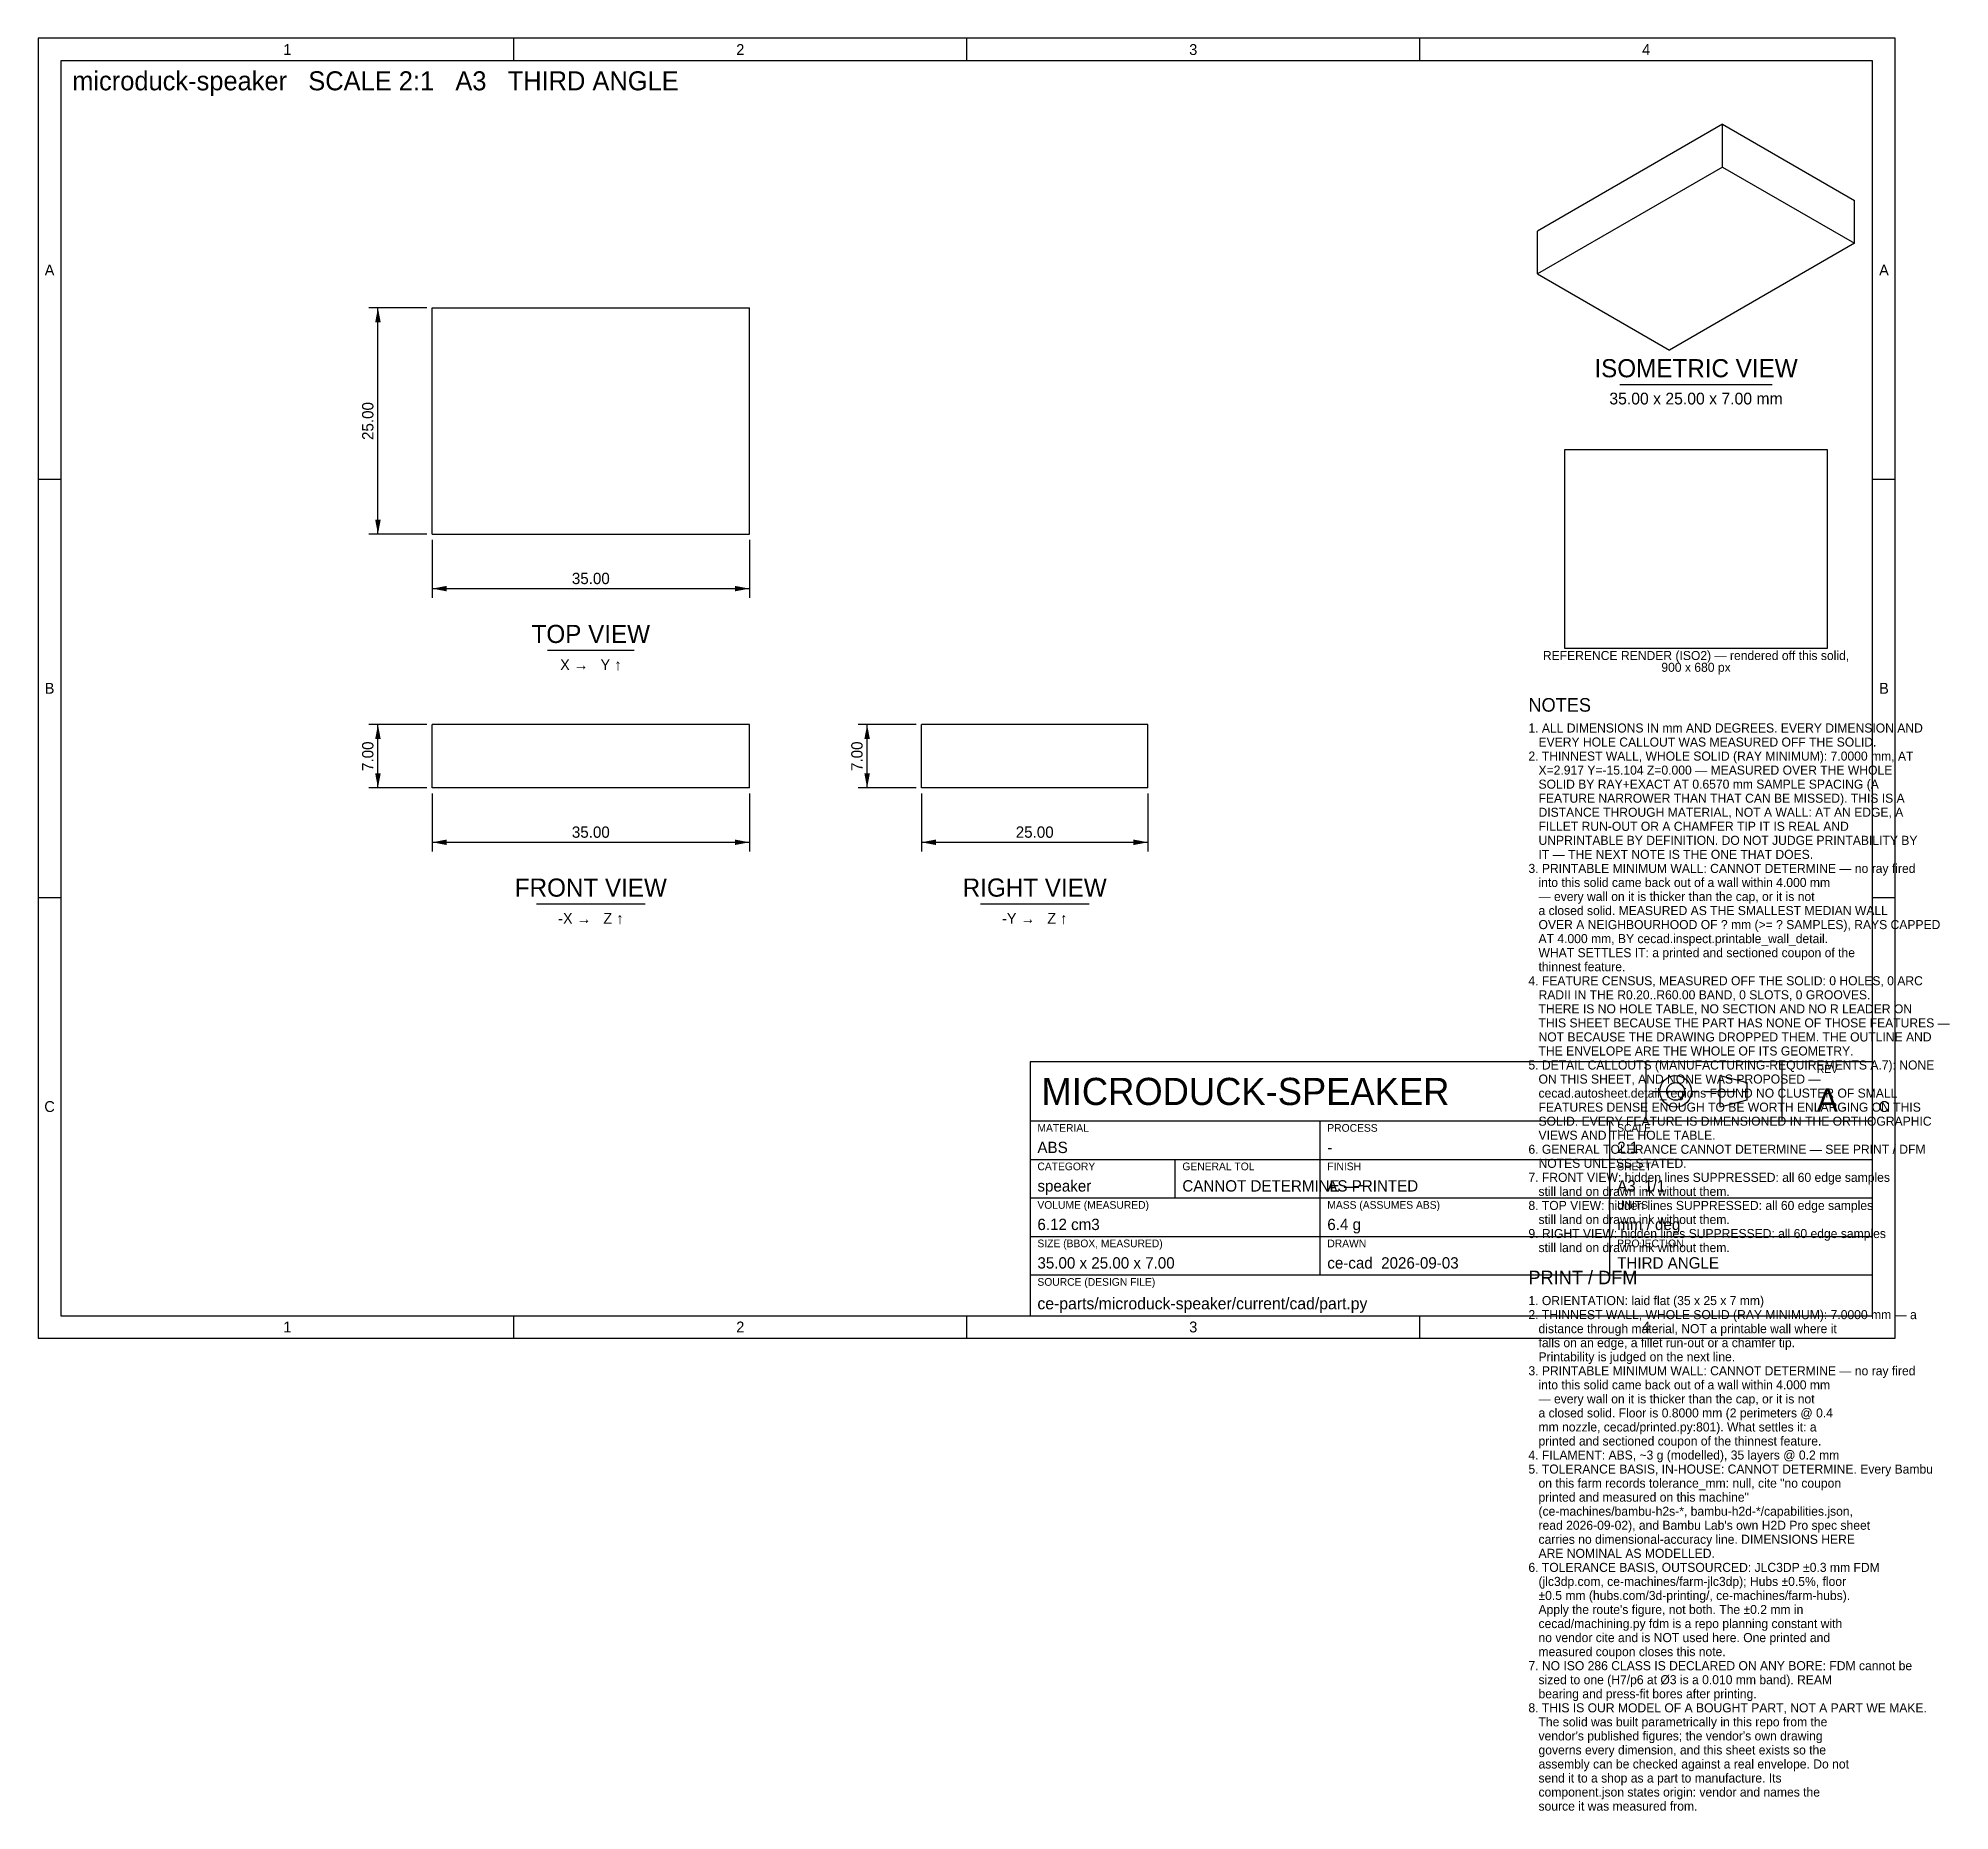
# Model space of a CAD drawing. Header units: millimetres. Extents: x 5 to 427, y -99 to 292.
import ezdxf
from ezdxf.enums import TextEntityAlignment as Align

# ---------------------------------------------------------------- set-up
doc = ezdxf.new("R2010")
doc.units = ezdxf.units.MM
doc.linetypes.add('CENTER', pattern=[11.2, 7, -1.4, 1.4, -1.4])
for name, color, linetype in [('CENTER', 4, 'CENTER'), ('DIM', 3, 'CONTINUOUS'), ('FRAME', 7, 'CONTINUOUS'), ('TEXT', 3, 'CONTINUOUS'), ('TITLE', 7, 'CONTINUOUS'), ('VISIBLE', 7, 'CONTINUOUS')]:
    doc.layers.add(name, color=color, linetype=linetype)

msp = doc.modelspace()

# ---------------------------------------------------------------- linework, layer by layer
at = {"layer": 'CENTER'}
msp.add_line((361.5, 59.5), (383.75, 59.5), dxfattribs=at)
at = {"layer": 'DIM'}
for p, q in [((90.8, 232.5), (78, 232.5)), ((80, 182.5), (80, 232.5)), ((90.8, 182.5), (78, 182.5)), ((92, 181.3), (92, 168.5)), ((162, 181.3), (162, 168.5)), ((92, 170.5), (162, 170.5)), ((90.8, 140.5), (78, 140.5)), ((80, 126.5), (80, 140.5)), ((198.8, 140.5), (186, 140.5)), ((188, 126.5), (188, 140.5)), ((90.8, 126.5), (78, 126.5)), ((92, 125.3), (92, 112.5)), ((162, 125.3), (162, 112.5)), ((198.8, 126.5), (186, 126.5)), ((200, 125.3), (200, 112.5)), ((250, 125.3), (250, 112.5)), ((92, 114.5), (162, 114.5)), ((200, 114.5), (250, 114.5))]:
    msp.add_line(p, q, dxfattribs=at)
for points in [[(80, 232.5), (79.392, 229.3), (80.608, 229.3)], [(80, 182.5), (80.608, 185.7), (79.392, 185.7)], [(92, 170.5), (95.2, 169.892), (95.2, 171.108)], [(162, 170.5), (158.8, 171.108), (158.8, 169.892)], [(80, 140.5), (79.392, 137.3), (80.608, 137.3)], [(188, 140.5), (187.392, 137.3), (188.608, 137.3)], [(80, 126.5), (80.608, 129.7), (79.392, 129.7)], [(188, 126.5), (188.608, 129.7), (187.392, 129.7)], [(92, 114.5), (95.2, 113.892), (95.2, 115.108)], [(162, 114.5), (158.8, 115.108), (158.8, 113.892)], [(200, 114.5), (203.2, 113.892), (203.2, 115.108)], [(250, 114.5), (246.8, 115.108), (246.8, 113.892)]]:
    msp.add_solid(points, dxfattribs=at)
at = {"layer": 'FRAME'}
for p, q in [((410, 287), (10, 287)), ((10, 287), (10, 10)), ((410, 10), (410, 287)), ((410, 66), (224, 66)), ((224, 66), (224, 10)), ((410, 10), (410, 66)), ((10, 10), (410, 10)), ((224, 10), (410, 10))]:
    msp.add_line(p, q, dxfattribs=at)
at = {"layer": 'TEXT'}
for p, q in [((354.2, 215.555427), (387.8, 215.555427)), ((117.4, 156.9), (136.6, 156.9)), ((115, 100.9), (139, 100.9)), ((213, 100.9), (237, 100.9))]:
    msp.add_line(p, q, dxfattribs=at)
at = {"layer": 'TITLE'}
for p, q in [((415, 292), (5, 292)), ((5, 292), (5, 5)), ((110, 287), (110, 292)), ((210, 287), (210, 292)), ((310, 287), (310, 292)), ((415, 5), (415, 292)), ((400, 201.155427), (342, 201.155427)), ((342, 201.155427), (342, 157.333205)), ((400, 157.333205), (400, 201.155427)), ((5, 194.666667), (10, 194.666667)), ((410, 194.666667), (415, 194.666667)), ((342, 157.333205), (400, 157.333205)), ((5, 102.333333), (10, 102.333333)), ((410, 102.333333), (415, 102.333333)), ((360, 53), (360, 66)), ((390, 53), (390, 66)), ((376.3, 56), (376.3, 63)), ((376.3, 63), (382.25, 61.46)), ((382.25, 61.46), (382.25, 57.54)), ((382.25, 57.54), (376.3, 56)), ((224, 53), (410, 53)), ((288, 19), (288, 53)), ((352, 19), (352, 53)), ((224, 44.5), (410, 44.5)), ((256, 36), (256, 44.5)), ((224, 36), (410, 36)), ((224, 27.5), (410, 27.5)), ((224, 19), (410, 19)), ((110, 5), (110, 10)), ((210, 5), (210, 10)), ((310, 5), (310, 10)), ((5, 5), (415, 5))]:
    msp.add_line(p, q, dxfattribs=at)
for radius in [3.5, 1.96]:
    msp.add_circle((366.5, 59.5), radius, dxfattribs=at)
at = {"layer": 'VISIBLE'}
for p, q in [((376.833333, 273), (336, 249.424864)), ((376.833333, 263.569946), (376.833333, 273)), ((376.833333, 273), (406, 256.160617)), ((376.833333, 263.569946), (336, 239.99481)), ((376.833333, 263.569946), (406, 246.730563)), ((406, 246.730563), (406, 256.160617)), ((336, 239.99481), (336, 249.424864)), ((406, 246.730563), (365.166667, 223.155427)), ((336, 239.99481), (365.166667, 223.155427)), ((92, 182.5), (92, 232.5)), ((92, 232.5), (162, 232.5)), ((162, 182.5), (162, 232.5)), ((400, 201.155427), (342, 201.155427)), ((342, 201.155427), (342, 157.333205)), ((400, 157.333205), (400, 201.155427)), ((92, 182.5), (162, 182.5)), ((342, 157.333205), (400, 157.333205)), ((92, 126.5), (92, 140.5)), ((162, 140.5), (92, 140.5)), ((162, 126.5), (162, 140.5)), ((250, 140.5), (200, 140.5)), ((200, 126.5), (200, 140.5)), ((250, 126.5), (250, 140.5)), ((162, 126.5), (92, 126.5)), ((250, 126.5), (200, 126.5))]:
    msp.add_line(p, q, dxfattribs=at)

# ---------------------------------------------------------------- texts
at = {"layer": 'TEXT'}
for s, height, p in [('microduck-speaker   SCALE 2:1   A3   THIRD ANGLE', 4.2, (12.5, 280.5)), ('NOTES', 3, (334, 143.333205)), ('1. ALL DIMENSIONS IN mm AND DEGREES. EVERY DIMENSION AND', 2, (334, 138.733205)), ('   EVERY HOLE CALLOUT WAS MEASURED OFF THE SOLID.', 2, (334, 135.633205)), ('2. THINNEST WALL, WHOLE SOLID (RAY MINIMUM): 7.0000 mm, AT', 2, (334, 132.533205)), ('   X=2.917 Y=-15.104 Z=0.000 — MEASURED OVER THE WHOLE', 2, (334, 129.433205)), ('   SOLID BY RAY+EXACT AT 0.6570 mm SAMPLE SPACING (A', 2, (334, 126.333205)), ('   FEATURE NARROWER THAN THAT CAN BE MISSED). THIS IS A', 2, (334, 123.233205)), ('   DISTANCE THROUGH MATERIAL, NOT A WALL: AT AN EDGE, A', 2, (334, 120.133205)), ('   FILLET RUN-OUT OR A CHAMFER TIP IT IS REAL AND', 2, (334, 117.033205)), ('   UNPRINTABLE BY DEFINITION. DO NOT JUDGE PRINTABILITY BY', 2, (334, 113.933205)), ('3. PRINTABLE MINIMUM WALL: CANNOT DETERMINE — no ray fired', 2, (334, 107.733205)), ('   IT — THE NEXT NOTE IS THE ONE THAT DOES.', 2, (334, 110.833205)), ('   into this solid came back out of a wall within 4.000 mm', 2, (334, 104.633205)), ('   — every wall on it is thicker than the cap, or it is not', 2, (334, 101.533205)), ('   a closed solid. MEASURED AS THE SMALLEST MEDIAN WALL', 2, (334, 98.433205)), ('   OVER A NEIGHBOURHOOD OF ? mm (>= ? SAMPLES), RAYS CAPPED', 2, (334, 95.333205)), ('   AT 4.000 mm, BY cecad.inspect.printable_wall_detail.', 2, (334, 92.233205)), ('   WHAT SETTLES IT: a printed and sectioned coupon of the', 2, (334, 89.133205)), ('4. FEATURE CENSUS, MEASURED OFF THE SOLID: 0 HOLES, 0 ARC', 2, (334, 82.933205)), ('   thinnest feature.', 2, (334, 86.033205)), ('   RADII IN THE R0.20..R60.00 BAND, 0 SLOTS, 0 GROOVES.', 2, (334, 79.833205)), ('   THERE IS NO HOLE TABLE, NO SECTION AND NO R LEADER ON', 2, (334, 76.733205)), ('   THIS SHEET BECAUSE THE PART HAS NONE OF THOSE FEATURES —', 2, (334, 73.633205)), ('   NOT BECAUSE THE DRAWING DROPPED THEM. THE OUTLINE AND', 2, (334, 70.533205)), ('   THE ENVELOPE ARE THE WHOLE OF ITS GEOMETRY.', 2, (334, 67.433205)), ('5. DETAIL CALLOUTS (MANUFACTURING-REQUIREMENTS A.7): NONE', 2, (334, 64.333205)), ('   cecad.autosheet.detail_regions FOUND NO CLUSTER OF SMALL', 2, (334, 58.133205)), ('   ON THIS SHEET, AND NONE WAS PROPOSED —', 2, (334, 61.233205)), ('   FEATURES DENSE ENOUGH TO BE WORTH ENLARGING ON THIS', 2, (334, 55.033205)), ('   VIEWS AND THE HOLE TABLE.', 2, (334, 48.833205)), ('   SOLID. EVERY FEATURE IS DIMENSIONED IN THE ORTHOGRAPHIC', 2, (334, 51.933205)), ('ABS', 2.5, (225.6, 45.9)), ('-', 2.5, (289.6, 45.9)), ('6. GENERAL TOLERANCE CANNOT DETERMINE — SEE PRINT / DFM', 2, (334, 45.733205)), ('2:1', 2.5, (353.6, 45.9)), ('   NOTES UNLESS STATED.', 2, (334, 42.633205)), ('speaker', 2.5, (225.6, 37.4)), ('CANNOT DETERMINE —~', 2.5, (257.6, 37.4)), ('AS PRINTED', 2.5, (289.6, 37.4)), ('7. FRONT VIEW: hidden lines SUPPRESSED: all 60 edge samples', 2, (334, 39.533205)), ('   still land on drawn ink without them.', 2, (334, 36.433205)), ('A3  1/1', 2.5, (353.6, 37.4)), ('8. TOP VIEW: hidden lines SUPPRESSED: all 60 edge samples', 2, (334, 33.333205)), ('6.12 cm3', 2.5, (225.6, 28.9)), ('6.4 g', 2.5, (289.6, 28.9)), ('   still land on drawn ink without them.', 2, (334, 30.233205)), ('mm / deg', 2.5, (353.6, 28.9)), ('9. RIGHT VIEW: hidden lines SUPPRESSED: all 60 edge samples', 2, (334, 27.133205)), ('   still land on drawn ink without them.', 2, (334, 24.033205)), ('35.00 x 25.00 x 7.00', 2.5, (225.6, 20.4)), ('ce-cad  2026-09-03', 2.5, (289.6, 20.4)), ('THIRD ANGLE', 2.5, (353.6, 20.4)), ('PRINT / DFM', 3, (334, 16.933205)), ('ce-parts/microduck-speaker/current/cad/part.py', 2.6, (225.6, 11.4)), ('1. ORIENTATION: laid flat (35 x 25 x 7 mm)', 2, (334, 12.333205)), ('2. THINNEST WALL, WHOLE SOLID (RAY MINIMUM): 7.0000 mm — a', 2, (334, 9.233205)), ('   falls on an edge, a fillet run-out or a chamfer tip.', 2, (334, 3.033205)), ('   distance through material, NOT a printable wall where it', 2, (334, 6.133205)), ('   Printability is judged on the next line.', 2, (334, -0.066795)), ('3. PRINTABLE MINIMUM WALL: CANNOT DETERMINE — no ray fired', 2, (334, -3.166795)), ('   into this solid came back out of a wall within 4.000 mm', 2, (334, -6.266795)), ('   — every wall on it is thicker than the cap, or it is not', 2, (334, -9.366795)), ('   a closed solid. Floor is 0.8000 mm (2 perimeters @ 0.4', 2, (334, -12.466795)), ('   printed and sectioned coupon of the thinnest feature.', 2, (334, -18.666795)), ('   mm nozzle, cecad/printed.py:801). What settles it: a', 2, (334, -15.566795)), ('4. FILAMENT: ABS, ~3 g (modelled), 35 layers @ 0.2 mm', 2, (334, -21.766795)), ('5. TOLERANCE BASIS, IN-HOUSE: CANNOT DETERMINE. Every Bambu', 2, (334, -24.866795)), ('   on this farm records tolerance_mm: null, cite "no coupon', 2, (334, -27.966795)), ('   printed and measured on this machine"', 2, (334, -31.066795)), ('   (ce-machines/bambu-h2s-*, bambu-h2d-*/capabilities.json,', 2, (334, -34.166795)), ("   read 2026-09-02), and Bambu Lab's own H2D Pro spec sheet", 2, (334, -37.266795)), ('   ARE NOMINAL AS MODELLED.', 2, (334, -43.466795)), ('   carries no dimensional-accuracy line. DIMENSIONS HERE', 2, (334, -40.366795)), ('6. TOLERANCE BASIS, OUTSOURCED: JLC3DP ±0.3 mm FDM', 2, (334, -46.566795)), ('   (jlc3dp.com, ce-machines/farm-jlc3dp); Hubs ±0.5%, floor', 2, (334, -49.666795)), ("   Apply the route's figure, not both. The ±0.2 mm in", 2, (334, -55.866795)), ('   ±0.5 mm (hubs.com/3d-printing/, ce-machines/farm-hubs).', 2, (334, -52.766795)), ('   cecad/machining.py fdm is a repo planning constant with', 2, (334, -58.966795)), ('   no vendor cite and is NOT used here. One printed and', 2, (334, -62.066795)), ('   measured coupon closes this note.', 2, (334, -65.166795)), ('7. NO ISO 286 CLASS IS DECLARED ON ANY BORE: FDM cannot be', 2, (334, -68.266795)), ('   sized to one (H7/p6 at Ø3 is a 0.010 mm band). REAM', 2, (334, -71.366795)), ('8. THIS IS OUR MODEL OF A BOUGHT PART, NOT A PART WE MAKE.', 2, (334, -77.566795)), ('   bearing and press-fit bores after printing.', 2, (334, -74.466795)), ('   The solid was built parametrically in this repo from the', 2, (334, -80.666795)), ("   vendor's published figures; the vendor's own drawing", 2, (334, -83.766795)), ('   governs every dimension, and this sheet exists so the', 2, (334, -86.866795)), ('   assembly can be checked against a real envelope. Do not', 2, (334, -89.966795)), ('   send it to a shop as a part to manufacture. Its', 2, (334, -93.066795)), ('   component.json states origin: vendor and names the', 2, (334, -96.166795)), ('   source it was measured from.', 2, (334, -99.266795))]:
    msp.add_text(s, height=height, dxfattribs=at).set_placement(p)
for s, height, p in [('ISOMETRIC VIEW', 4, (371, 217.155427)), ('35.00 x 25.00 x 7.00 mm', 2.6, (371, 211.155427)), ('35.00', 2.5, (127, 171.5)), ('TOP VIEW', 4, (127, 158.5)), ('REFERENCE RENDER (ISO2) — rendered off this solid,', 2, (371, 154.733205)), ('X →   Y ↑', 2.4, (127, 152.5)), ('900 x 680 px', 2, (371, 152.133205)), ('35.00', 2.5, (127, 115.5)), ('25.00', 2.5, (225, 115.5)), ('FRONT VIEW', 4, (127, 102.5)), ('RIGHT VIEW', 4, (225, 102.5)), ('-X →   Z ↑', 2.4, (127, 96.5)), ('-Y →   Z ↑', 2.4, (225, 96.5)), ('A', 5.2, (400, 55))]:
    msp.add_text(s, height=height, dxfattribs=at).set_placement(p, align=Align.CENTER)
for s, p in [('25.00', (79, 207.5)), ('7.00', (79, 133.5)), ('7.00', (187, 133.5))]:
    msp.add_text(s, height=2.5, rotation=90, dxfattribs=at).set_placement(p, align=Align.CENTER)
msp.add_text('MICRODUCK-SPEAKER', height=6, dxfattribs=at).set_placement((226.5, 59.5), align=Align.MIDDLE_LEFT)
at = {"layer": 'TITLE'}
for s, p in [('1', (60, 289.5)), ('2', (160, 289.5)), ('3', (260, 289.5)), ('4', (360, 289.5)), ('A', (7.5, 240.833333)), ('A', (412.5, 240.833333)), ('B', (7.5, 148.5)), ('B', (412.5, 148.5)), ('C', (7.5, 56.166667)), ('C', (412.5, 56.166667)), ('1', (60, 7.5)), ('2', (160, 7.5)), ('3', (260, 7.5)), ('4', (360, 7.5))]:
    msp.add_text(s, height=2.4, dxfattribs=at).set_placement(p, align=Align.MIDDLE_CENTER)
msp.add_text('REV', height=1.7, dxfattribs=at).set_placement((400, 63.6), align=Align.CENTER)
for s, p in [('MATERIAL', (225.6, 50.6)), ('PROCESS', (289.6, 50.6)), ('SCALE', (353.6, 50.6)), ('CATEGORY', (225.6, 42.1)), ('GENERAL TOL', (257.6, 42.1)), ('FINISH', (289.6, 42.1)), ('SHEET', (353.6, 42.1)), ('VOLUME (MEASURED)', (225.6, 33.6)), ('MASS (ASSUMES ABS)', (289.6, 33.6)), ('UNITS', (353.6, 33.6)), ('SIZE (BBOX, MEASURED)', (225.6, 25.1)), ('DRAWN', (289.6, 25.1)), ('PROJECTION', (353.6, 25.1)), ('SOURCE (DESIGN FILE)', (225.6, 16.6))]:
    msp.add_text(s, height=1.7, dxfattribs=at).set_placement(p)

doc.saveas('drawing.dxf')
